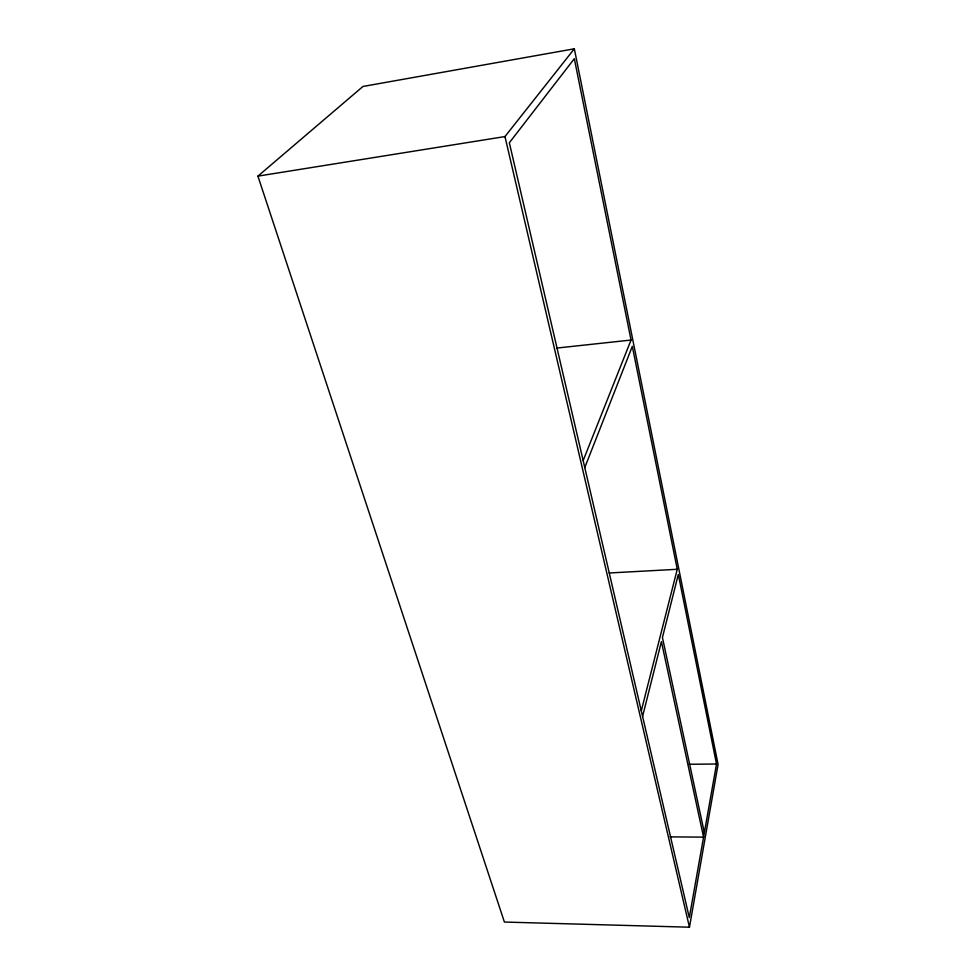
<?xml version="1.0" encoding="UTF-8"?>
<svg xmlns="http://www.w3.org/2000/svg" width="976" height="976" viewBox="0 0 976 976"><rect width="100%" height="100%" fill="white"/><g stroke="black" fill="none" stroke-linecap="round" stroke-linejoin="round"><path stroke-width="1.46" d="M689.459 927.2L718.08 764.415L574.327 48.8L362.974 86.461L257.92 176.131L504.409 922.052L689.459 927.2L504.97 136.567L574.327 48.8M704.343 832.699L662.436 637.523L678.308 574.474L716.518 764.013L689.3 917.599L509.338 142.752L574.327 58.67L631.045 340.038L583.16 460.587M642.574 716.433L661.411 641.61L703.562 837.127L670.146 836.883M641.281 710.857L677.259 569.289L632.314 346.334L584.783 467.565M257.92 176.131L504.97 136.567M556.942 348.054L631.045 340.038M609.195 572.985L677.259 569.289M689.215 764.269L716.518 764.013"/></g></svg>
